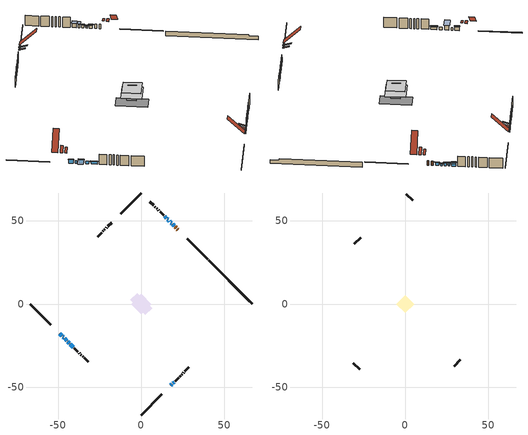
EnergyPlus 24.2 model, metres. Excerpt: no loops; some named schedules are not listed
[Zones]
conditioned space
 floor outside (Floor1 construction): -2.68,0 0,2.68 2.68,0 0,-2.68 z0.92
 floor adiabatic (AdiabaticFloorConstruction): -6.03,0 0,6.03 6.03,0 0,-6.03 z3.36
 floor foundation (Slab1 construction): -6.55,2.55 -2.55,6.55 6.55,-2.55 2.55,-6.55 z-1.37
 wall outside (RimJoist1 construction): 0,-66.78 12.38,-54.39 / -66.78,0 -54.39,-12.38 / 0,66.78 -12.38,54.39 / 39.93,26.84 27.55,39.23 z0.92:1.22
 wall outside (AdiabaticWallConstruction 1): 22.05,44.72 21.68,45.1 / 21.02,45.75 20.38,46.4 z0.92:2.95
 wall outside (AdiabaticWallConstruction): 19.72,47.05 18.89,47.88 / -47.09,-19.69 -46.7,-20.08 / 17.88,-48.9 18.37,-48.4 / -44.13,-22.65 -43.26,-23.51 / -42.61,-24.17 -40.88,-25.89 / 19.03,-47.75 19.71,-47.06 / 17.22,49.55 16.77,50 z0.92:2.14; -48.9,-17.88 -47.75,-19.03 z0.92:2.55; -46.04,-20.73 -44.78,-21.99 z0.92:2.95; 18.24,48.54 17.88,48.9 z0.92:1.58; 16.12,50.66 15.76,51.02 z0.92:2.45; 15.1,51.68 14.09,52.68 z0.92:2.75
 wall outside (Wall1 construction): 20.37,-46.4 22.5,-44.27 / -40.23,-26.55 -38.1,-28.68 / -17.88,48.89 -20.01,46.76 / 13.44,53.34 11.31,55.47 z0.92:5.8
 wall outside (Wall2 construction): 23.16,-43.62 23.65,-43.12 / -37.44,-29.34 -36.95,-29.83 / -20.67,46.11 -21.16,45.62 / 10.65,56.13 10.16,56.62 z0.92:5.8
 wall outside (Wall3 construction): 24.31,-42.47 24.61,-42.17 / -36.29,-30.48 -35.99,-30.78 / -21.82,44.96 -22.12,44.66 / 9.5,57.27 9.2,57.57 z0.92:5.8
 wall outside (Wall4 construction): 25.26,-41.51 25.64,-41.14 / -35.34,-31.44 -34.96,-31.81 / -22.77,44 -23.15,43.63 / 8.55,58.23 8.17,58.6 z0.92:5.8
 wall outside (Wall5 construction): 26.29,-40.48 28.68,-38.1 / -34.3,-32.47 -31.92,-34.85 / -23.8,42.97 -26.19,40.59 / 7.52,59.26 5.13,61.64 z0.92:5.8
 wall foundation (FoundationWall1 construction): 40.59,26.19,-1.37 40.59,26.19,0.92 64.16,2.62,0.92 64.16,2.62,0.29 66.78,0,0.29 66.78,0,-1.37
 window (WindowConstruction): 19.72,47.06 18.89,47.88 z0.92:2.14
 window (WindowConstruction 6): -48.89,-17.88 -47.75,-19.03 z0.92:2.54
 window (WindowConstruction 7): -47.09,-19.69 -46.7,-20.08 z0.92:2.14
 window (WindowConstruction 8): -46.04,-20.73 -44.78,-21.99 z0.92:2.95
 window (WindowConstruction 10): 17.88,-48.89 18.37,-48.4 z0.92:2.14
 window (WindowConstruction 11): -44.13,-22.65 -43.27,-23.51 z0.92:2.14
 window (WindowConstruction 1): 18.24,48.54 17.88,48.9 z0.92:1.58
 window (WindowConstruction 2): -42.61,-24.17 -40.88,-25.89 z0.92:2.14
 window (WindowConstruction 3): 19.03,-47.74 19.71,-47.06 z0.92:2.14
 window (WindowConstruction 4): 17.22,49.55 16.77,50 z0.92:2.14
 window (WindowConstruction 9): 16.12,50.66 15.76,51.02 z0.92:2.44
 window (WindowConstruction 5): 15.1,51.68 14.09,52.68 z0.92:2.75
 door (Door): 22.05,44.72 21.68,45.1 z0.92:2.95
 door (Door 1): 21.02,45.75 20.38,46.4 z0.92:2.95
 ceiling adiabatic (AdiabaticFloorConstruction): 0,-6.03 6.03,0 0,6.03 -6.03,0 z3.36
 roof outside (Roof3 construction): 17.22,-49.55,5.8 15.32,-47.65,6.69 14.82,-48.15,6.69 16.72,-50.05,5.8; -49.55,-17.22,5.8 -47.65,-15.32,6.69 -48.15,-14.82,6.69 -50.05,-16.72,5.8; -17.22,49.55,5.8 -15.32,47.65,6.69 -14.82,48.15,6.69 -16.72,50.05,5.8; 22.71,44.07,5.8 20.81,42.17,6.69 21.31,41.66,6.69 23.21,43.57,5.8
attic - vented
 floor to conditioned space (Floor2 construction Reversed): -5.31,0 0,5.31 5.31,0 0,-5.31 z5.8
 floor to conditioned space (Floor3 construction Reversed): -2.52,0 0,2.52 2.52,0 0,-2.52 z5.8
 floor to conditioned space (Floor4 construction Reversed): -2.32,0 0,2.32 2.32,0 0,-2.32 z5.8
 wall outside (Wall6 construction): 29.33,-37.44 33.15,-33.62 / -31.26,-35.51 -27.45,-39.33 / -26.84,39.93 -30.66,36.11 / 4.48,62.3 0.66,66.12 z0.92:5.8
 roof outside (Roof1 construction): 14.76,-52.01,5.8 9.89,-47.14,12.69 8.16,-48.86,12.69 13.04,-53.74,5.8; -52.01,-14.76,5.8 -47.14,-9.89,12.69 -48.86,-8.16,12.69 -53.74,-13.04,5.8; -14.76,52.01,5.8 -9.89,47.14,12.69 -8.16,48.86,12.69 -13.04,53.74,5.8; 25.17,41.61,5.8 20.29,36.73,12.69 22.02,35.01,12.69 26.89,39.88,5.8
 roof outside (Roof2 construction): 16.07,-50.71,5.8 13.61,-48.26,6.95 12.97,-48.9,6.95 15.42,-51.36,5.8; -50.71,-16.07,5.8 -48.26,-13.61,6.95 -48.9,-12.97,6.95 -51.36,-15.42,5.8; -16.07,50.71,5.8 -13.61,48.26,6.95 -12.97,48.9,6.95 -15.42,51.36,5.8; 23.87,42.91,5.8 21.41,40.46,6.95 22.06,39.81,6.95 24.51,42.26,5.8
shading: 18.57,48.21 20.05,46.73 20.26,46.94 18.78,48.42 z2.6; -47.53,-19.24 -49.11,-17.67 -49.43,-17.99 -47.86,-19.57 z2.84; -44.61,-22.17 -46.22,-20.56 -48.81,-23.15 -47.2,-24.76 z3.2; 17.55,49.22 18.56,48.21 18.77,48.42 17.76,49.43 z2.04; -40.67,-26.1 -42.82,-23.96 -43.14,-24.28 -41,-26.43 z2.44; 16.45,50.33 17.55,49.23 17.76,49.44 16.66,50.54 z2.6; 15.54,51.23 16.33,50.45 17.4,51.52 16.62,52.31 z2.74; 13.88,52.89 15.31,51.46 16.39,52.54 14.96,53.97 z3.05
[Building]
Building 1: Terrain=Suburbs
[Site:Location]
Montreal Mirabel Intl AP_QC: Latitude {deg}=45.68; Longitude {deg}=-74.03; Time Zone {hr}=-5; Elevation {m}=82; Keep Site Location Information=Yes
[Site:GroundTemperature:Shallow]
0.642858, -1.75623, -1.94836, -0.80987, 3.76054, 8.30966, 12.2535, 14.7518, 14.9641, 12.9321, 9.08883, 4.67926
[Site:WaterMainsTemperature]
Calculation Method=Schedule; Temperature Schedule=mains temperature schedule
[Material] Roughness=Rough; Thermal Absorptance=0.9
Name | Thickness {m} | Conductivity {W/m-K} | Density {kg/m3} | Specific Heat {J/kg-K} | Solar Absorptance | Visible Absorptance
asphalt or fiberglass shingles | 0.00635 | 0.162714 | 1121.4 | 1465.45 | 0.4 | 0.4
ceiling loosefill ins | 0.169333 | 0.0480833 | 16.02 | 1046.75 | 0.7 | 0.7
ceiling stud and cavity | 0.1397 | 0.107357 | 65.682 | 1177.47 | 0.7 | 0.7
ceiling stud and cavity 1 | 0.1397 | 0.123578 | 65.682 | 1177.47 | 0.7 | 0.7
ceiling stud and cavity 2 | 0.1397 | 0.10928 | 65.682 | 1177.47 | 0.7 | 0.7
concrete 4.0 in. | 0.1016 | 1.803125 | 2242.8 | 837.4 | 0.7 | 0.7
concrete 8.0 in. | 0.2032 | 1.803125 | 2242.8 | 837.4 | 0.7 | 0.7
door material | 0.04445 | 0.0451087 | 512.64 | 1214.23 | 0.7 | 0.7
door material 1 | 0.04445 | 0.188738 | 512.64 | 1214.23 | 0.7 | 0.7
exterior vertical ins | 0.0598505 | 0.029427 | 32.04 | 1214.23 | 0.7 | 0.7
floor covering | 0.0127 | 0.0433444 | 54.468 | 1339.84 | 0.6 | 0.6
floor rigid ins; roof rigid ins | 0.103632 | 0.029427 | 32.04 | 1214.23 | 0.7 | 0.7
floor rigid ins 1; wall rigid ins 1 | 0.512978 | 0.029427 | 32.04 | 1214.23 | 0.7 | 0.7
floor stud and cavity | 0.1397 | 0.162511 | 92.3553 | 1139.71 | 0.7 | 0.7
floor stud and cavity 1 | 0.1397 | 1.75129 | 37.0049 | 1207.88 | 0.7 | 0.7
furniture material conditioned space 1 | 0.1524 | 0.115458 | 640.8 | 1214.23 | 0.6 | 0.6
gypsum board | 0.0127 | 0.160291 | 801 | 837.4 | 0.6 | 0.6
gypsum board 1 | 0.0127 | 0.160291 | 801 | 837.4 | 0.7 | 0.7
osb sheathing 0.5 in. | 0.0127 | 0.115458 | 512.64 | 1214.23 | 0.7 | 0.7
osb sheathing 0.75 in. | 0.01905 | 0.115458 | 512.64 | 1214.23 | 0.7 | 0.7
osb sheathing 2.0 in. | 0.0508 | 0.115458 | 512.64 | 1214.23 | 0.7 | 0.7
rim joist rigid ins; wall rigid ins | 0.051816 | 0.029427 | 32.04 | 1214.23 | 0.7 | 0.7
rim joist stud and cavity | 0.0508 | 0.0402607 | 125.044 | 1163.47 | 0.6 | 0.6
roof stud and cavity | 0.2032 | 0.268507 | 78.34581 | 1123.46 | 0.7 | 0.7
wall stud and cavity | 0.1397 | 0.169528 | 139.0536 | 1170.24 | 0.7 | 0.7
wall stud and cavity 1 | 0.1397 | 0.216185 | 139.0536 | 1170.24 | 0.7 | 0.7
wall stud and cavity 2 | 0.1397 | 0.158678 | 139.0536 | 1170.24 | 0.7 | 0.7
wall stud and cavity 3 | 0.1397 | 0.151991 | 139.0536 | 1170.24 | 0.7 | 0.7
wall stud and cavity 4 | 0.1397 | 0.164604 | 139.0536 | 1170.24 | 0.7 | 0.7
wall stud and cavity 5 | 0.0889 | 6.9971 | 50.32683 | 1063.81 | 0.6 | 0.6
wall stud and cavity 6 | 0.0889 | 0.380278 | 52.3479 | 1209.89 | 0.7 | 0.7
wall stud and cavity 7 | 0.0889 | 0.391764 | 83.0341 | 1211.67 | 0.7 | 0.7
wood siding | 0.0254 | 0.102417 | 544.68 | 1172.36 | 0.4 | 0.4
wood siding 1 | 0.00254 | 0.102417 | 544.68 | 1172.36 | 0.4 | 0.4
wood siding 2; wood siding 3; wood siding 4 | 0.0254 | 0.102417 | 544.68 | 1172.36 | 0.7 | 0.7
[WindowMaterial:SimpleGlazingSystem]
Name | U-Factor {W/m2-K} | Solar Heat Gain Coefficient
WindowMaterial | 2.78563 | 0.6
WindowMaterial 1 | 2.74361 | 0.57
WindowMaterial 10 | 2.77143 | 0.51
WindowMaterial 11 | 2.76916 | 0.49
WindowMaterial 2 | 2.78619 | 0.6
WindowMaterial 3 | 2.78222 | 0.58
WindowMaterial 4 | 2.773703 | 0.53
WindowMaterial 5 | 2.78165 | 0.57
WindowMaterial 6 | 2.79244 | 0.64
WindowMaterial 7 | 2.77314 | 0.53
WindowMaterial 8 | 2.97754 | 0.59
WindowMaterial 9 | 2.76178 | 0.61
[Construction]
AdiabaticFloorConstruction: floor stud and cavity 1, floor rigid ins 1, osb sheathing 0.75 in., floor covering
AdiabaticWallConstruction: wood siding 3, wall rigid ins 1, wall stud and cavity 6, gypsum board
AdiabaticWallConstruction 1: wood siding 4, wall rigid ins 1, wall stud and cavity 6, gypsum board
Door: door material
Door 1: door material 1
Floor1 construction: floor stud and cavity, floor rigid ins, osb sheathing 0.75 in., floor covering
Floor2 construction Reversed: gypsum board, ceiling stud and cavity, ceiling loosefill ins
Floor3 construction Reversed: gypsum board, ceiling stud and cavity 1, ceiling loosefill ins
Floor4 construction Reversed: gypsum board, ceiling stud and cavity 2, ceiling loosefill ins
FoundationWall1 construction: concrete 8.0 in., gypsum board 1
furniture construction conditioned space 1: furniture material conditioned space 1
PartitionWallConstruction: gypsum board, wall stud and cavity 7, gypsum board
RimJoist1 construction: wood siding 2, rim joist rigid ins, osb sheathing 2.0 in., rim joist stud and cavity
Roof1 construction; Roof2 construction: asphalt or fiberglass shingles
Roof3 construction: asphalt or fiberglass shingles, roof rigid ins, osb sheathing 0.75 in., roof stud and cavity, gypsum board
Slab1 construction: concrete 4.0 in.
Wall1 construction: wood siding, wall rigid ins, osb sheathing 0.5 in., wall stud and cavity, gypsum board
Wall2 construction: wood siding, wall rigid ins, osb sheathing 0.5 in., wall stud and cavity 1, gypsum board
Wall3 construction: wood siding, wall rigid ins, osb sheathing 0.5 in., wall stud and cavity 2, gypsum board
Wall4 construction: wood siding, wall rigid ins, osb sheathing 0.5 in., wall stud and cavity 3, gypsum board
Wall5 construction: wood siding, wall rigid ins, osb sheathing 0.5 in., wall stud and cavity 4, gypsum board
Wall6 construction: wood siding 1, wall stud and cavity 5
WindowConstruction: WindowMaterial
WindowConstruction 1: WindowMaterial 1
WindowConstruction 10: WindowMaterial 10
WindowConstruction 11: WindowMaterial 11
WindowConstruction 2: WindowMaterial 2
WindowConstruction 3: WindowMaterial 3
WindowConstruction 4: WindowMaterial 4
WindowConstruction 5: WindowMaterial 5
WindowConstruction 6: WindowMaterial 6
WindowConstruction 7: WindowMaterial 7
WindowConstruction 8: WindowMaterial 8
WindowConstruction 9: WindowMaterial 9
[Zone] Multiplier=1; Part of Total Floor Area=Yes
Name | Volume {m3}
attic - vented | 66.0279
conditioned space | 499.7
[Space]
Name | Zone | Volume {m3}
attic - vented 1 | attic - vented | 66.0279
conditioned space 1 | conditioned space | 499.7
[ZoneInfiltration:EffectiveLeakageArea]
infil attic - vented 1: Zone or Space=attic - vented 1; Schedule=Always On Discrete; Effective Air Leakage Area {cm2}=3687.69; Stack Coefficient=0.000818508; Wind Coefficient=1.933e-05
[ZoneMixing]
whole house fan mix: Zone or Space=attic - vented; Schedule=Always On Continuous; Design Flow Rate Calculation Method=Flow/Zone; Design Flow Rate {m3/s}=0; Source Zone or Space=conditioned space
[SurfaceProperty:ExposedFoundationPerimeter]
Slab1: Exposed Perimeter Calculation Method=TotalExposedPerimeter; Total Exposed Perimeter {m}=37.034
[InternalMass] Zone or ZoneList=conditioned space; Space or SpaceList=conditioned space 1
Name | Construction | Surface Area {m2}
furniture mass conditioned space 1 | furniture construction conditioned space 1 | 63.8922
partition wall mass | PartitionWallConstruction | 159.73
[Lights]
interior lighting: Zone or ZoneList or Space or SpaceList=conditioned space 1; Schedule=interior lighting schedule; Design Level Calculation Method=LightingLevel; Lighting Level {W}=343.2; Return Air Fraction=0; Fraction Radiant=0.6; Fraction Visible=0.2; Fraction Replaceable=1
[People]
occupants: Zone or ZoneList or Space or SpaceList=conditioned space 1; Number of People Schedule=occupants schedule; Number of People Calculation Method=People; Number of People=3; Fraction Radiant=0.314171; Sensible Heat Fraction=0.56303; Activity Level Schedule=occupants activity schedule; Carbon Dioxide Generation Rate {m3/s-W}=0; Enable ASHRAE 55 Comfort Warnings=No; Mean Radiant Temperature Calculation Type=EnclosureAveraged
[ElectricEquipment] Zone or ZoneList or Space or SpaceList=conditioned space 1; Design Level Calculation Method=EquipmentLevel
Name | Schedule | Design Level {W} | Fraction Latent | Fraction Radiant | Fraction Lost
clothes dryer | clothes dryer schedule | 140.772 | 0.015 | 0.081 | 0.85
clothes washer | clothes washer schedule | 32.1985 | 0.03 | 0.162 | 0.7
cooking range | cooking range schedule | 215.147 | 0.08 | 0.432 | 0.2
dishwasher | dishwasher schedule | 66.8632 | 0.3 | 0.18 | 0.4
fridge | fridge schedule | 72.9452 | 0 | 0.6 | 0
mech vent bath fan 0 | mech vent bath fan 0 schedule | 50.2 | 0 | 0 | 1
mech vent bath fan 1 | mech vent bath fan 1 schedule | 50.2 | 0 | 0 | 1
mech vent house fan | mech vent house fan schedule | 17.7233 | 0 | 0 | 0.5
mech vent house fan cfis | mech vent house fan cfis schedule | 0 | 0 | 0 | 0
mech vent range fan 0 | mech vent range fan 0 schedule | 57 | 0 | 0 | 1
misc plug loads | misc plug loads schedule | 494.7 | 0.045 | 0.513 | 0.1
whole house fan | Always On Discrete | 0 | 0 | 0 | 1
[OtherEquipment] Zone or ZoneList or Space or SpaceList=conditioned space 1; Design Level Calculation Method=EquipmentLevel
Name | Fuel Type | Schedule | Design Level {W} | Fraction Latent | Fraction Radiant | Fraction Lost
clothes dryer 1 | Electricity | clothes dryer schedule | 0 | 0.015 | 0.081 | 0.85
cooking range 1 | Electricity | cooking range schedule | 0 | 0.08 | 0.432 | 0.2
general water use latent | None | general water use schedule | 62.594 | 1 | 0 | 0
general water use sensible | None | general water use schedule | -61.6891 | 0 | 0.6 | 0
mech vent house fan latent load | None | Always On Discrete | 0 | 1 | 0 | 0
mech vent house fan sensible load | None | Always On Discrete | 0 | 0 | 0 | 0
water heater energy adjustment1 | Electricity | Always On Discrete | 0.01 | 0 | 0 | 1
[ZoneInfiltration:DesignFlowRate] Zone or ZoneList or Space or SpaceList=conditioned space 1; Schedule=Always On Discrete; Design Flow Rate Calculation Method=Flow/Zone; Design Flow Rate {m3/s}=0
infil flow; natural vent flow; whole house fan flow
[Foundation:Kiva]
Foundation Kiva 1: Initial Indoor Air Temperature {C}=18; Wall Height Above Grade {m}=0.919978; Wall Depth Below Slab {m}=0.2032; Custom Block Material Name 1=exterior vertical ins; Custom Block Depth 1 {m}=2.28999; Custom Block X Position 1 {m}=0.2159; Custom Block Z Position 1 {m}=0
[Foundation:Kiva:Settings]
Soil Conductivity {W/m-K}=0.849921; Soil Density {kg/m3}=1842.3; Soil Specific Heat {J/kg-K}=418.7; Ground Solar Absorptivity=0.9; Ground Thermal Absorptivity=0.9; Ground Surface Roughness {m}=0.03; Far-Field Width {m}=40; Deep-Ground Boundary Condition=ZeroFlux; Deep-Ground Depth {m}=40; Minimum Cell Dimension {m}=0.2; Maximum Cell Growth Coefficient=3; Simulation Timestep=Timestep
[Exterior:Lights]
exterior lighting: Schedule=exterior lighting schedule; Design Level {W}=75.6
[Schedule:Constant]
Name | Hourly Value
Always On Continuous; mech vent house fan schedule; mech vent house fan cfis schedule; Always On Discrete | 1
occupants activity schedule | 117.228
fridge schedule | 0
[Schedule:Week:Daily]
interior lighting schedule Week Rule - Jan1-Jan27: interior lighting schedule day, interior lighting schedule day, interior lighting schedule day, interior lighting schedule day, interior lighting schedule day, interior lighting schedule day, interior lighting schedule day, interior lighting schedule default day, interior lighting schedule default day, interior lighting schedule default day, interior lighting schedule default day, interior lighting schedule default day
interior lighting schedule Week Rule - Jan28-Feb3: interior lighting schedule day, interior lighting schedule day, interior lighting schedule day, interior lighting schedule day, interior lighting schedule day 1, interior lighting schedule day 1, interior lighting schedule day 1, interior lighting schedule default day, interior lighting schedule default day, interior lighting schedule default day, interior lighting schedule default day, interior lighting schedule default day
interior lighting schedule Week Rule - Feb4-Feb24: interior lighting schedule day 1, interior lighting schedule day 1, interior lighting schedule day 1, interior lighting schedule day 1, interior lighting schedule day 1, interior lighting schedule day 1, interior lighting schedule day 1, interior lighting schedule default day, interior lighting schedule default day, interior lighting schedule default day, interior lighting schedule default day, interior lighting schedule default day
interior lighting schedule Week Rule - Feb25-Mar3: interior lighting schedule day 1, interior lighting schedule day 1, interior lighting schedule day 1, interior lighting schedule day 1, interior lighting schedule day 2, interior lighting schedule day 2, interior lighting schedule day 2, interior lighting schedule default day, interior lighting schedule default day, interior lighting schedule default day, interior lighting schedule default day, interior lighting schedule default day
interior lighting schedule Week Rule - Mar4-Mar31: interior lighting schedule day 2, interior lighting schedule day 2, interior lighting schedule day 2, interior lighting schedule day 2, interior lighting schedule day 2, interior lighting schedule day 2, interior lighting schedule day 2, interior lighting schedule default day, interior lighting schedule default day, interior lighting schedule default day, interior lighting schedule default day, interior lighting schedule default day
interior lighting schedule Week Rule - Apr1-Apr28: interior lighting schedule day 3, interior lighting schedule day 3, interior lighting schedule day 3, interior lighting schedule day 3, interior lighting schedule day 3, interior lighting schedule day 3, interior lighting schedule day 3, interior lighting schedule default day, interior lighting schedule default day, interior lighting schedule default day, interior lighting schedule default day, interior lighting schedule default day
interior lighting schedule Week Rule - Apr29-May5: interior lighting schedule day 3, interior lighting schedule day 3, interior lighting schedule day 4, interior lighting schedule day 4, interior lighting schedule day 4, interior lighting schedule day 4, interior lighting schedule day 4, interior lighting schedule default day, interior lighting schedule default day, interior lighting schedule default day, interior lighting schedule default day, interior lighting schedule default day
interior lighting schedule Week Rule - May6-May26: interior lighting schedule day 4, interior lighting schedule day 4, interior lighting schedule day 4, interior lighting schedule day 4, interior lighting schedule day 4, interior lighting schedule day 4, interior lighting schedule day 4, interior lighting schedule default day, interior lighting schedule default day, interior lighting schedule default day, interior lighting schedule default day, interior lighting schedule default day
interior lighting schedule Week Rule - May27-Jun2: interior lighting schedule day 4, interior lighting schedule day 4, interior lighting schedule day 4, interior lighting schedule day 4, interior lighting schedule day 4, interior lighting schedule day 5, interior lighting schedule day 5, interior lighting schedule default day, interior lighting schedule default day, interior lighting schedule default day, interior lighting schedule default day, interior lighting schedule default day
interior lighting schedule Week Rule - Jun3-Jun30: interior lighting schedule day 5, interior lighting schedule day 5, interior lighting schedule day 5, interior lighting schedule day 5, interior lighting schedule day 5, interior lighting schedule day 5, interior lighting schedule day 5, interior lighting schedule default day, interior lighting schedule default day, interior lighting schedule default day, interior lighting schedule default day, interior lighting schedule default day
interior lighting schedule Week Rule - Jul1-Jul28: interior lighting schedule day 6, interior lighting schedule day 6, interior lighting schedule day 6, interior lighting schedule day 6, interior lighting schedule day 6, interior lighting schedule day 6, interior lighting schedule day 6, interior lighting schedule default day, interior lighting schedule default day, interior lighting schedule default day, interior lighting schedule default day, interior lighting schedule default day
interior lighting schedule Week Rule - Jul29-Aug4: interior lighting schedule day 6, interior lighting schedule day 6, interior lighting schedule day 6, interior lighting schedule day 7, interior lighting schedule day 7, interior lighting schedule day 7, interior lighting schedule day 7, interior lighting schedule default day, interior lighting schedule default day, interior lighting schedule default day, interior lighting schedule default day, interior lighting schedule default day
interior lighting schedule Week Rule - Aug5-Aug25: interior lighting schedule day 7, interior lighting schedule day 7, interior lighting schedule day 7, interior lighting schedule day 7, interior lighting schedule day 7, interior lighting schedule day 7, interior lighting schedule day 7, interior lighting schedule default day, interior lighting schedule default day, interior lighting schedule default day, interior lighting schedule default day, interior lighting schedule default day
interior lighting schedule Week Rule - Aug26-Sep1: interior lighting schedule day 7, interior lighting schedule day 7, interior lighting schedule day 7, interior lighting schedule day 7, interior lighting schedule day 7, interior lighting schedule day 7, interior lighting schedule day 8, interior lighting schedule default day, interior lighting schedule default day, interior lighting schedule default day, interior lighting schedule default day, interior lighting schedule default day
interior lighting schedule Week Rule - Sep2-Sep29: interior lighting schedule day 8, interior lighting schedule day 8, interior lighting schedule day 8, interior lighting schedule day 8, interior lighting schedule day 8, interior lighting schedule day 8, interior lighting schedule day 8, interior lighting schedule default day, interior lighting schedule default day, interior lighting schedule default day, interior lighting schedule default day, interior lighting schedule default day
interior lighting schedule Week Rule - Sep30-Oct6: interior lighting schedule day 8, interior lighting schedule day 9, interior lighting schedule day 9, interior lighting schedule day 9, interior lighting schedule day 9, interior lighting schedule day 9, interior lighting schedule day 9, interior lighting schedule default day, interior lighting schedule default day, interior lighting schedule default day, interior lighting schedule default day, interior lighting schedule default day
interior lighting schedule Week Rule - Oct7-Oct27: interior lighting schedule day 9, interior lighting schedule day 9, interior lighting schedule day 9, interior lighting schedule day 9, interior lighting schedule day 9, interior lighting schedule day 9, interior lighting schedule day 9, interior lighting schedule default day, interior lighting schedule default day, interior lighting schedule default day, interior lighting schedule default day, interior lighting schedule default day
interior lighting schedule Week Rule - Oct28-Nov3: interior lighting schedule day 9, interior lighting schedule day 9, interior lighting schedule day 9, interior lighting schedule day 9, interior lighting schedule day 10, interior lighting schedule day 10, interior lighting schedule day 10, interior lighting schedule default day, interior lighting schedule default day, interior lighting schedule default day, interior lighting schedule default day, interior lighting schedule default day
interior lighting schedule Week Rule - Nov4-Nov24: interior lighting schedule day 10, interior lighting schedule day 10, interior lighting schedule day 10, interior lighting schedule day 10, interior lighting schedule day 10, interior lighting schedule day 10, interior lighting schedule day 10, interior lighting schedule default day, interior lighting schedule default day, interior lighting schedule default day, interior lighting schedule default day, interior lighting schedule default day
interior lighting schedule Week Rule - Nov25-Dec1: interior lighting schedule day 10, interior lighting schedule day 10, interior lighting schedule day 10, interior lighting schedule day 10, interior lighting schedule day 10, interior lighting schedule day 10, interior lighting schedule day 11, interior lighting schedule default day, interior lighting schedule default day, interior lighting schedule default day, interior lighting schedule default day, interior lighting schedule default day
interior lighting schedule Week Rule - Dec2-Dec31: interior lighting schedule day 11, interior lighting schedule day 11, interior lighting schedule day 11, interior lighting schedule day 11, interior lighting schedule day 11, interior lighting schedule day 11, interior lighting schedule day 11, interior lighting schedule default day, interior lighting schedule default day, interior lighting schedule default day, interior lighting schedule default day, interior lighting schedule default day
occupants schedule Week Rule - Jan1-Dec31: occupants schedule day, occupants schedule day, occupants schedule day, occupants schedule day, occupants schedule day, occupants schedule day, occupants schedule day, occupants schedule default day, occupants schedule default day, occupants schedule default day, occupants schedule default day, occupants schedule default day
clothes dryer schedule Week Rule - Jan1-Dec31: clothes dryer schedule day, clothes dryer schedule day, clothes dryer schedule day, clothes dryer schedule day, clothes dryer schedule day, clothes dryer schedule day, clothes dryer schedule day, clothes dryer schedule default day, clothes dryer schedule default day, clothes dryer schedule default day, clothes dryer schedule default day, clothes dryer schedule default day
clothes washer schedule Week Rule - Jan1-Dec31: clothes washer schedule day, clothes washer schedule day, clothes washer schedule day, clothes washer schedule day, clothes washer schedule day, clothes washer schedule day, clothes washer schedule day, clothes washer schedule default day, clothes washer schedule default day, clothes washer schedule default day, clothes washer schedule default day, clothes washer schedule default day
cooking range schedule Week Rule - Jan1-Dec31: cooking range schedule day, cooking range schedule day, cooking range schedule day, cooking range schedule day, cooking range schedule day, cooking range schedule day, cooking range schedule day, cooking range schedule default day, cooking range schedule default day, cooking range schedule default day, cooking range schedule default day, cooking range schedule default day
dishwasher schedule Week Rule - Jan1-Dec31: dishwasher schedule day, dishwasher schedule day, dishwasher schedule day, dishwasher schedule day, dishwasher schedule day, dishwasher schedule day, dishwasher schedule day, dishwasher schedule default day, dishwasher schedule default day, dishwasher schedule default day, dishwasher schedule default day, dishwasher schedule default day
mech vent bath fan 0 schedule Week Rule - Jan1-Dec31: mech vent bath fan 0 schedule day, mech vent bath fan 0 schedule day, mech vent bath fan 0 schedule day, mech vent bath fan 0 schedule day, mech vent bath fan 0 schedule day, mech vent bath fan 0 schedule day, mech vent bath fan 0 schedule day, mech vent bath fan 0 schedule default day, mech vent bath fan 0 schedule default day, mech vent bath fan 0 schedule default day, mech vent bath fan 0 schedule default day, mech vent bath fan 0 schedule default day
mech vent bath fan 1 schedule Week Rule - Jan1-Dec31: mech vent bath fan 1 schedule day, mech vent bath fan 1 schedule day, mech vent bath fan 1 schedule day, mech vent bath fan 1 schedule day, mech vent bath fan 1 schedule day, mech vent bath fan 1 schedule day, mech vent bath fan 1 schedule day, mech vent bath fan 1 schedule default day, mech vent bath fan 1 schedule default day, mech vent bath fan 1 schedule default day, mech vent bath fan 1 schedule default day, mech vent bath fan 1 schedule default day
mech vent range fan 0 schedule Week Rule - Jan1-Dec31: mech vent range fan 0 schedule day, mech vent range fan 0 schedule day, mech vent range fan 0 schedule day, mech vent range fan 0 schedule day, mech vent range fan 0 schedule day, mech vent range fan 0 schedule day, mech vent range fan 0 schedule day, mech vent range fan 0 schedule default day, mech vent range fan 0 schedule default day, mech vent range fan 0 schedule default day, mech vent range fan 0 schedule default day, mech vent range fan 0 schedule default day
misc plug loads schedule Week Rule - Jan1-Dec31: misc plug loads schedule day, misc plug loads schedule day, misc plug loads schedule day, misc plug loads schedule day, misc plug loads schedule day, misc plug loads schedule day, misc plug loads schedule day, misc plug loads schedule default day, misc plug loads schedule default day, misc plug loads schedule default day, misc plug loads schedule default day, misc plug loads schedule default day
general water use schedule Week Rule - Jan1-Dec31: general water use schedule day, general water use schedule day, general water use schedule day, general water use schedule day, general water use schedule day, general water use schedule day, general water use schedule day, general water use schedule default day, general water use schedule default day, general water use schedule default day, general water use schedule default day, general water use schedule default day
exterior lighting schedule Week Rule - Jan1-Jan27: exterior lighting schedule day, exterior lighting schedule day, exterior lighting schedule day, exterior lighting schedule day, exterior lighting schedule day, exterior lighting schedule day, exterior lighting schedule day, exterior lighting schedule default day, exterior lighting schedule default day, exterior lighting schedule default day, exterior lighting schedule default day, exterior lighting schedule default day
exterior lighting schedule Week Rule - Jan28-Feb3: exterior lighting schedule day, exterior lighting schedule day, exterior lighting schedule day, exterior lighting schedule day, exterior lighting schedule day 1, exterior lighting schedule day 1, exterior lighting schedule day 1, exterior lighting schedule default day, exterior lighting schedule default day, exterior lighting schedule default day, exterior lighting schedule default day, exterior lighting schedule default day
exterior lighting schedule Week Rule - Feb4-Feb24: exterior lighting schedule day 1, exterior lighting schedule day 1, exterior lighting schedule day 1, exterior lighting schedule day 1, exterior lighting schedule day 1, exterior lighting schedule day 1, exterior lighting schedule day 1, exterior lighting schedule default day, exterior lighting schedule default day, exterior lighting schedule default day, exterior lighting schedule default day, exterior lighting schedule default day
exterior lighting schedule Week Rule - Feb25-Mar3: exterior lighting schedule day 1, exterior lighting schedule day 1, exterior lighting schedule day 1, exterior lighting schedule day 1, exterior lighting schedule day 2, exterior lighting schedule day 2, exterior lighting schedule day 2, exterior lighting schedule default day, exterior lighting schedule default day, exterior lighting schedule default day, exterior lighting schedule default day, exterior lighting schedule default day
exterior lighting schedule Week Rule - Mar4-Mar31: exterior lighting schedule day 2, exterior lighting schedule day 2, exterior lighting schedule day 2, exterior lighting schedule day 2, exterior lighting schedule day 2, exterior lighting schedule day 2, exterior lighting schedule day 2, exterior lighting schedule default day, exterior lighting schedule default day, exterior lighting schedule default day, exterior lighting schedule default day, exterior lighting schedule default day
exterior lighting schedule Week Rule - Apr1-Apr28: exterior lighting schedule day 3, exterior lighting schedule day 3, exterior lighting schedule day 3, exterior lighting schedule day 3, exterior lighting schedule day 3, exterior lighting schedule day 3, exterior lighting schedule day 3, exterior lighting schedule default day, exterior lighting schedule default day, exterior lighting schedule default day, exterior lighting schedule default day, exterior lighting schedule default day
exterior lighting schedule Week Rule - Apr29-May5: exterior lighting schedule day 3, exterior lighting schedule day 3, exterior lighting schedule day 4, exterior lighting schedule day 4, exterior lighting schedule day 4, exterior lighting schedule day 4, exterior lighting schedule day 4, exterior lighting schedule default day, exterior lighting schedule default day, exterior lighting schedule default day, exterior lighting schedule default day, exterior lighting schedule default day
exterior lighting schedule Week Rule - May6-May26: exterior lighting schedule day 4, exterior lighting schedule day 4, exterior lighting schedule day 4, exterior lighting schedule day 4, exterior lighting schedule day 4, exterior lighting schedule day 4, exterior lighting schedule day 4, exterior lighting schedule default day, exterior lighting schedule default day, exterior lighting schedule default day, exterior lighting schedule default day, exterior lighting schedule default day
exterior lighting schedule Week Rule - May27-Jun2: exterior lighting schedule day 4, exterior lighting schedule day 4, exterior lighting schedule day 4, exterior lighting schedule day 4, exterior lighting schedule day 4, exterior lighting schedule day 5, exterior lighting schedule day 5, exterior lighting schedule default day, exterior lighting schedule default day, exterior lighting schedule default day, exterior lighting schedule default day, exterior lighting schedule default day
[Schedule:Year]
interior lighting schedule: interior lighting schedule Week Rule - Jan1-Jan27, 1, 1, 1, 27, interior lighting schedule Week Rule - Jan28-Feb3, 1, 28, 2, 3, interior lighting schedule Week Rule - Feb4-Feb24, 2, 4, 2, 24, interior lighting schedule Week Rule - Feb25-Mar3, 2, 25, 3, 3, interior lighting schedule Week Rule - Mar4-Mar31, 3, 4, 3, 31, interior lighting schedule Week Rule - Apr1-Apr28, 4, 1, 4, 28, interior lighting schedule Week Rule - Apr29-May5, 4, 29, 5, 5, interior lighting schedule Week Rule - May6-May26, 5, 6, 5, 26, interior lighting schedule Week Rule - May27-Jun2, 5, 27, 6, 2, interior lighting schedule Week Rule - Jun3-Jun30, 6, 3, 6, 30, interior lighting schedule Week Rule - Jul1-Jul28, 7, 1, 7, 28, interior lighting schedule Week Rule - Jul29-Aug4, 7, 29, 8, 4, interior lighting schedule Week Rule - Aug5-Aug25, 8, 5, 8, 25, interior lighting schedule Week Rule - Aug26-Sep1, 8, 26, 9, 1, interior lighting schedule Week Rule - Sep2-Sep29, 9, 2, 9, 29, interior lighting schedule Week Rule - Sep30-Oct6, 9, 30, 10, 6, interior lighting schedule Week Rule - Oct7-Oct27, 10, 7, 10, 27, interior lighting schedule Week Rule - Oct28-Nov3, 10, 28, 11, 3, interior lighting schedule Week Rule - Nov4-Nov24, 11, 4, 11, 24, interior lighting schedule Week Rule - Nov25-Dec1, 11, 25, 12, 1, interior lighting schedule Week Rule - Dec2-Dec31, 12, 2, 12, 31
occupants schedule: occupants schedule Week Rule - Jan1-Dec31, 1, 1, 12, 31
clothes dryer schedule: clothes dryer schedule Week Rule - Jan1-Dec31, 1, 1, 12, 31
clothes washer schedule: clothes washer schedule Week Rule - Jan1-Dec31, 1, 1, 12, 31
cooking range schedule: cooking range schedule Week Rule - Jan1-Dec31, 1, 1, 12, 31
dishwasher schedule: dishwasher schedule Week Rule - Jan1-Dec31, 1, 1, 12, 31
mech vent bath fan 0 schedule: mech vent bath fan 0 schedule Week Rule - Jan1-Dec31, 1, 1, 12, 31
mech vent bath fan 1 schedule: mech vent bath fan 1 schedule Week Rule - Jan1-Dec31, 1, 1, 12, 31
mech vent range fan 0 schedule: mech vent range fan 0 schedule Week Rule - Jan1-Dec31, 1, 1, 12, 31
misc plug loads schedule: misc plug loads schedule Week Rule - Jan1-Dec31, 1, 1, 12, 31
general water use schedule: general water use schedule Week Rule - Jan1-Dec31, 1, 1, 12, 31
exterior lighting schedule: exterior lighting schedule Week Rule - Jan1-Jan27, 1, 1, 1, 27, exterior lighting schedule Week Rule - Jan28-Feb3, 1, 28, 2, 3, exterior lighting schedule Week Rule - Feb4-Feb24, 2, 4, 2, 24, exterior lighting schedule Week Rule - Feb25-Mar3, 2, 25, 3, 3, exterior lighting schedule Week Rule - Mar4-Mar31, 3, 4, 3, 31, exterior lighting schedule Week Rule - Apr1-Apr28, 4, 1, 4, 28, exterior lighting schedule Week Rule - Apr29-May5, 4, 29, 5, 5, exterior lighting schedule Week Rule - May6-May26, 5, 6, 5, 26, exterior lighting schedule Week Rule - May27-Jun2, 5, 27, 6, 2, exterior lighting schedule Week Rule - Jun3-Jun30, 6, 3, 6, 30, exterior lighting schedule Week Rule - Jul1-Jul28, 7, 1, 7, 28, exterior lighting schedule Week Rule - Jul29-Aug4, 7, 29, 8, 4, exterior lighting schedule Week Rule - Aug5-Aug25, 8, 5, 8, 25, exterior lighting schedule Week Rule - Aug26-Sep1, 8, 26, 9, 1, exterior lighting schedule Week Rule - Sep2-Sep29, 9, 2, 9, 29, exterior lighting schedule Week Rule - Sep30-Oct6, 9, 30, 10, 6, exterior lighting schedule Week Rule - Oct7-Oct27, 10, 7, 10, 27, exterior lighting schedule Week Rule - Oct28-Nov3, 10, 28, 11, 3, exterior lighting schedule Week Rule - Nov4-Nov24, 11, 4, 11, 24, exterior lighting schedule Week Rule - Nov25-Dec1, 11, 25, 12, 1, exterior lighting schedule Week Rule - Dec2-Dec31, 12, 2, 12, 31
[Schedule:Compact]
mains temperature schedule: Through: 01/01, For: AllDays, Until: 24:00, 5.61444, Through: 01/02, For: AllDays, Until: 24:00, 5.535, Through: 01/03, For: AllDays, Until: 24:00, 5.45667, Through: 01/04, For: AllDays, Until: 24:00, 5.37944, Through: 01/05, For: AllDays, Until: 24:00, 5.30333, Through: 01/06, For: AllDays, Until: 24:00, 5.22889, Through: 01/07, For: AllDays, Until: 24:00, 5.15611, Through: 01/08, For: AllDays, Until: 24:00, 5.08389, Through: 01/09, For: AllDays, Until: 24:00, 5.01333, Through: 01/10, For: AllDays, Until: 24:00, 4.94444, Through: 01/11, For: AllDays, Until: 24:00, 4.87667, Through: 01/12, For: AllDays, Until: 24:00, 4.81056, Through: 01/13, For: AllDays, Until: 24:00, 4.74556, Through: 01/14, For: AllDays, Until: 24:00, 4.68222, Through: 01/15, For: AllDays, Until: 24:00, 4.62056, Through: 01/16, For: AllDays, Until: 24:00, 4.56, Through: 01/17, For: AllDays, Until: 24:00, 4.50111, Through: 01/18, For: AllDays, Until: 24:00, 4.44389, Through: 01/19, For: AllDays, Until: 24:00, 4.38778, Through: 01/20, For: AllDays, Until: 24:00, 4.33389, Through: 01/21, For: AllDays, Until: 24:00, 4.28111, Through: 01/22, For: AllDays, Until: 24:00, 4.23, Through: 01/23, For: AllDays, Until: 24:00, 4.18056, Through: 01/24, For: AllDays, Until: 24:00, 4.13278, Through: 01/25, For: AllDays, Until: 24:00, 4.08667, Through: 01/26, For: AllDays, Until: 24:00, 4.04222, Through: 01/27, For: AllDays, Until: 24:00, 3.99944, Through: 01/28, For: AllDays, Until: 24:00, 3.95833, Through: 01/29, For: AllDays, Until: 24:00, 3.91889, Through: 01/30, For: AllDays, Until: 24:00, 3.88111, Through: 01/31, For: AllDays, Until: 24:00, 3.845, Through: 02/01, For: AllDays, Until: 24:00, 3.81056, Through: 02/02, For: AllDays, Until: 24:00, 3.77778, Through: 02/03, For: AllDays, Until: 24:00, 3.74722, Through: 02/04, For: AllDays, Until: 24:00, 3.71833, Through: 02/05, For: AllDays, Until: 24:00, 3.69056, Through: 02/06, For: AllDays, Until: 24:00, 3.66556, Through: 02/07, For: AllDays, Until: 24:00, 3.64167, Through: 02/08, For: AllDays, Until: 24:00, 3.61944, Through: 02/09, For: AllDays, Until: 24:00, 3.59944, Through: 02/10, For: AllDays, Until: 24:00, 3.58111, Through: 02/11, For: AllDays, Until: 24:00, 3.56444, Through: 02/12, For: AllDays, Until: 24:00, 3.55, Through: 02/13, For: AllDays, Until: 24:00, 3.53667, Through: 02/14, For: AllDays, Until: 24:00, 3.52556, Through: 02/15, For: AllDays, Until: 24:00, 3.51667, Through: 02/16, For: AllDays, Until: 24:00, 3.50889, Through: 02/17, For: AllDays, Until: 24:00, 3.50333, Through: 02/18, For: AllDays, Until: 24:00, 3.49944, Through: 02/19, For: AllDays, Until: 24:00, 3.49778, Through: 02/20, For: AllDays, Until: 24:00, 3.49778, Through: 02/21, For: AllDays, Until: 24:00, 3.49944, Through: 02/22, For: AllDays, Until: 24:00, 3.50278, Through: 02/23, For: AllDays, Until: 24:00, 3.50833, Through: 02/24, For: AllDays, Until: 24:00, 3.515, Through: 02/25, For: AllDays, Until: 24:00, 3.52444, Through: 02/26, For: AllDays, Until: 24:00, 3.535, Through: 02/27, For: AllDays, Until: 24:00, 3.54778, Through: 02/28, For: AllDays, Until: 24:00, 3.56222, Through: 03/01, For: AllDays, Until: 24:00, 3.57833, Through: 03/02, For: AllDays, Until: 24:00, 3.59667, Through: 03/03, For: AllDays, Until: 24:00, 3.61667, Through: 03/04, For: AllDays, Until: 24:00, 3.63833, Through: 03/05, For: AllDays, Until: 24:00, 3.66167, Through: 03/06, For: AllDays, Until: 24:00, 3.68667, Through: 03/07, For: AllDays, Until: 24:00, 3.71389, Through: 03/08, For: AllDays, Until: 24:00, 3.74278, Through: 03/09, For: AllDays, Until: 24:00, 3.77333, Through: 03/10, For: AllDays, Until: 24:00, 3.80556, Through: 03/11, For: AllDays, Until: 24:00, 3.83944, Through: 03/12, For: AllDays, Until: 24:00, 3.87556, Through: 03/13, For: AllDays, Until: 24:00, 3.91278, Through: 03/14, For: AllDays, Until: 24:00, 3.95222, Through: 03/15, For: AllDays, Until: 24:00, 3.99278, Through: 03/16, For: AllDays, Until: 24:00, 4.03556, Through: 03/17, For: AllDays, Until: 24:00, 4.08, Through: 03/18, For: AllDays, Until: 24:00, 4.12556, Through: 03/19, For: AllDays, Until: 24:00, 4.17333, Through: 03/20, For: AllDays, Until: 24:00, 4.22278, Through: 03/21, For: AllDays, Until: 24:00, 4.27333, Through: 03/22, For: AllDays, Until: 24:00, 4.32556, Through: 03/23, For: AllDays, Until: 24:00, 4.38, Through: 03/24, For: AllDays, Until: 24:00, 4.43556, Through: 03/25, For: AllDays, Until: 24:00, 4.49222, Through: 03/26, For: AllDays, Until: 24:00, 4.55111, Through: 03/27, For: AllDays, Until: 24:00, 4.61111, Through: 03/28, For: AllDays, Until: 24:00, 4.67278, Through: 03/29, For: AllDays, Until: 24:00, 4.73611, Through: 03/30, For: AllDays, Until: 24:00, 4.80056, Through: 03/31, For: AllDays, Until: 24:00, 4.86667, Through: 04/01, For: AllDays, Until: 24:00, 4.93444, Through: 04/02, For: AllDays, Until: 24:00, 5.00333, Through: 04/03, For: AllDays, Until: 24:00, 5.07333, Through: 04/04, For: AllDays, Until: 24:00, 5.145, Through: 04/05, For: AllDays, Until: 24:00, 5.21833, Through: 04/06, For: AllDays, Until: 24:00, 5.29222, Through: 04/07, For: AllDays, Until: 24:00, 5.36778, Through: 04/08, For: AllDays, Until: 24:00, 5.445, Through: 04/09, For: AllDays, Until: 24:00, 5.52333, Through: 04/10, For: AllDays, Until: 24:00, 5.60222, Through: 04/11, For: AllDays, Until: 24:00, 5.68278, Through: 04/12, For: AllDays, Until: 24:00, 5.765, Through: 04/13, For: AllDays, Until: 24:00, 5.84778, Through: 04/14, For: AllDays, Until: 24:00, 5.93167, Through: 04/15, For: AllDays, Until: 24:00, 6.01722, Through: 04/16, For: AllDays, Until: 24:00, 6.10333, Through: 04/17, For: AllDays, Until: 24:00, 6.19056, Through: 04/18, For: AllDays, Until: 24:00, 6.27889, Through: 04/19, For: AllDays, Until: 24:00, 6.36833, Through: 04/20, For: AllDays, Until: 24:00, 6.45833, Through: 04/21, For: AllDays, Until: 24:00, 6.55, Through: 04/22, For: AllDays, Until: 24:00, 6.64222, Through: 04/23, For: AllDays, Until: 24:00, 6.735, Through: 04/24, For: AllDays, Until: 24:00, 6.82944, Through: 04/25, For: AllDays, Until: 24:00, 6.92389, Through: 04/26, For: AllDays, Until: 24:00, 7.01944, Through: 04/27, For: AllDays, Until: 24:00, 7.11611, Through: 04/28, For: AllDays, Until: 24:00, 7.21333, Through: 04/29, For: AllDays, Until: 24:00, 7.31111, Through: 04/30, For: AllDays, Until: 24:00, 7.41, Through: 05/01, For: AllDays, Until: 24:00, 7.50944, Through: 05/02, For: AllDays, Until: 24:00, 7.60889, Through: 05/03, For: AllDays, Until: 24:00, 7.71, Through: 05/04, For: AllDays, Until: 24:00, 7.81111, Through: 05/05, For: AllDays, Until: 24:00, 7.91278, Through: 05/06, For: AllDays, Until: 24:00, 8.015, Through: 05/07, For: AllDays, Until: 24:00, 8.11778, Through: 05/08, For: AllDays, Until: 24:00, 8.22056, Through: 05/09, For: AllDays, Until: 24:00, 8.32444, Through: 05/10, For: AllDays, Until: 24:00, 8.42833, Through: 05/11, For: AllDays, Until: 24:00, 8.53278, Through: 05/12, For: AllDays, Until: 24:00, 8.63722, Through: 05/13, For: AllDays, Until: 24:00, 8.74222, Through: 05/14, For: AllDays, Until: 24:00, 8.84778, Through: 05/15, For: AllDays, Until: 24:00, 8.95333, Through: 05/16, For: AllDays, Until: 24:00, 9.05889, Through: 05/17, For: AllDays, Until: 24:00, 9.165, Through: 05/18, For: AllDays, Until: 24:00, 9.27111, Through: 05/19, For: AllDays, Until: 24:00, 9.37722, Through: 05/20, For: AllDays, Until: 24:00, 9.48389, Through: 05/21, For: AllDays, Until: 24:00, 9.59, Through: 05/22, For: AllDays, Until: 24:00, 9.69667, Through: 05/23, For: AllDays, Until: 24:00, 9.80278, Through: 05/24, For: AllDays, Until: 24:00, 9.90944, Through: 05/25, For: AllDays, Until: 24:00, 10.0156, Through: 05/26, For: AllDays, Until: 24:00, 10.1217, Through: 05/27, For: AllDays, Until: 24:00, 10.2278, Through: 05/28, For: AllDays, Until: 24:00, 10.3339, Through: 05/29, For: AllDays, Until: 24:00, 10.4394, Through: 05/30, For: AllDays, Until: 24:00, 10.545, Through: 05/31, For: AllDays, Until: 24:00, 10.65, Through: 06/01, For: AllDays, Until: 24:00, 10.755, Through: 06/02, For: AllDays, Until: 24:00, 10.86, Through: 06/03, For: AllDays, Until: 24:00, 10.9639, Through: 06/04, For: AllDays, Until: 24:00, 11.0678, Through: 06/05, For: AllDays, Until: 24:00, 11.1717, Through: 06/06, For: AllDays, Until: 24:00, 11.2744, Through: 06/07, For: AllDays, Until: 24:00, 11.3772, Through: 06/08, For: AllDays, Until: 24:00, 11.4789, Through: 06/09, For: AllDays, Until: 24:00, 11.5806, Through: 06/10, For: AllDays, Until: 24:00, 11.6817, Through: 06/11, For: AllDays, Until: 24:00, 11.7822, Through: 06/12, For: AllDays, Until: 24:00, 11.8817, Through: 06/13, For: AllDays, Until: 24:00, 11.9811, Through: 06/14, For: AllDays, Until: 24:00, 12.0794, Through: 06/15, For: AllDays, Until: 24:00, 12.1772, Through: 06/16, For: AllDays, Until: 24:00, 12.2739, Through: 06/17, For: AllDays, Until: 24:00, 12.37, Through: 06/18, For: AllDays, Until: 24:00, 12.4656, Through: 06/19, For: AllDays, Until: 24:00, 12.56, Through: 06/20, For: AllDays, Until: 24:00, 12.6539, Through: 06/21, For: AllDays, Until: 24:00, 12.7467, Through: 06/22, For: AllDays, Until: 24:00, 12.8389, Through: 06/23, For: AllDays, Until: 24:00, 12.93, Through: 06/24, For: AllDays, Until: 24:00, 13.02, Through: 06/25, For: AllDays, Until: 24:00, 13.1089, Through: 06/26, For: AllDays, Until: 24:00, 13.1972, Through: 06/27, For: AllDays, Until: 24:00, 13.2839, Through: 06/28, For: AllDays, Until: 24:00, 13.37, Through: 06/29, For: AllDays, Until: 24:00, 13.455, Through: 06/30, For: AllDays, Until: 24:00, 13.5383, Through: 07/01, For: AllDays, Until: 24:00, 13.6211, Through: 07/02, For: AllDays, Until: 24:00, 13.7028, Through: 07/03, For: AllDays, Until: 24:00, 13.7828, Through: 07/04, For: AllDays, Until: 24:00, 13.8617, Through: 07/05, For: AllDays, Until: 24:00, 13.9394, Through: 07/06, For: AllDays, Until: 24:00, 14.0161, Through: 07/07, For: AllDays, Until: 24:00, 14.0911, Through: 07/08, For: AllDays, Until: 24:00, 14.165, Through: 07/09, For: AllDays, Until: 24:00, 14.2378, Through: 07/10, For: AllDays, Until: 24:00, 14.3089, Through: 07/11, For: AllDays, Until: 24:00, 14.3789, Through: 07/12, For: AllDays, Until: 24:00, 14.4472, Through: 07/13, For: AllDays, Until: 24:00, 14.5144, Through: 07/14, For: AllDays, Until: 24:00, 14.58, Through: 07/15, For: AllDays, Until: 24:00, 14.6444, Through: 07/16, For: AllDays, Until: 24:00, 14.7072, Through: 07/17, For: AllDays, Until: 24:00, 14.7683, Through: 07/18, For: AllDays, Until: 24:00, 14.8278, Through: 07/19, For: AllDays, Until: 24:00, 14.8861, Through: 07/20, For: AllDays, Until: 24:00, 14.9428, Through: 07/21, For: AllDays, Until: 24:00, 14.9978, Through: 07/22, For: AllDays, Until: 24:00, 15.0517, Through: 07/23, For: AllDays, Until: 24:00, 15.1033, Through: 07/24, For: AllDays, Until: 24:00, 15.1539, Through: 07/25, For: AllDays, Until: 24:00, 15.2028, Through: 07/26, For: AllDays, Until: 24:00, 15.2494, Through: 07/27, For: AllDays, Until: 24:00, 15.295, Through: 07/28, For: AllDays, Until: 24:00, 15.3389, Through: 07/29, For: AllDays, Until: 24:00, 15.3811, Through: 07/30, For: AllDays, Until: 24:00, 15.4211, Through: 07/31, For: AllDays, Until: 24:00, 15.46, Through: 08/01, For: AllDays, Until: 24:00, 15.4972, Through: 08/02, For: AllDays, Until: 24:00, 15.5322, Through: 08/03, For: AllDays, Until: 24:00, 15.5656, Through: 08/04, For: AllDays, Until: 24:00, 15.5978, Through: 08/05, For: AllDays, Until: 24:00, 15.6278, Through: 08/06, For: AllDays, Until: 24:00, 15.6561, Through: 08/07, For: AllDays, Until: 24:00, 15.6822, Through: 08/08, For: AllDays, Until: 24:00, 15.7072, Through: 08/09, For: AllDays, Until: 24:00, 15.73, Through: 08/10, For: AllDays, Until: 24:00, 15.7511, Through: 08/11, For: AllDays, Until: 24:00, 15.7706, Through: 08/12, For: AllDays, Until: 24:00, 15.7883, Through: 08/13, For: AllDays, Until: 24:00, 15.8039, Through: 08/14, For: AllDays, Until: 24:00, 15.8178, Through: 08/15, For: AllDays, Until: 24:00, 15.83, Through: 08/16, For: AllDays, Until: 24:00, 15.84, Through: 08/17, For: AllDays, Until: 24:00, 15.8489, Through: 08/18, For: AllDays, Until: 24:00, 15.8556, Through: 08/19, For: AllDays, Until: 24:00, 15.86, Through: 08/20, For: AllDays, Until: 24:00, 15.8633, Through: 08/21, For: AllDays, Until: 24:00, 15.8644, Through: 08/22, For: AllDays, Until: 24:00, 15.8633, Through: 08/23, For: AllDays, Until: 24:00, 15.8611, Through: 08/24, For: AllDays, Until: 24:00, 15.8567, Through: 08/25, For: AllDays, Until: 24:00, 15.8506, Through: 08/26, For: AllDays, Until: 24:00, 15.8428, Through: 08/27, For: AllDays, Until: 24:00, 15.8328, Through: 08/28, For: AllDays, Until: 24:00, 15.8211, Through: 08/29, For: AllDays, Until: 24:00, 15.8078, Through: 08/30, For: AllDays, Until: 24:00, 15.7922, Through: 08/31, For: AllDays, Until: 24:00, 15.7756, Through: 09/01, For: AllDays, Until: 24:00, 15.7567, Through: 09/02, For: AllDays, Until: 24:00, 15.7356, Through: 09/03, For: AllDays, Until: 24:00, 15.7133, Through: 09/04, For: AllDays, Until: 24:00, 15.6889, Through: 09/05, For: AllDays, Until: 24:00, 15.6628, Through: 09/06, For: AllDays, Until: 24:00, 15.635, Through: 09/07, For: AllDays, Until: 24:00, 15.6056, Through: 09/08, For: AllDays, Until: 24:00, 15.5744, Through: 09/09, For: AllDays, Until: 24:00, 15.5411, Through: 09/10, For: AllDays, Until: 24:00, 15.5061, Through: 09/11, For: AllDays, Until: 24:00, 15.47, Through: 09/12, For: AllDays, Until: 24:00, 15.4317, Through: 09/13, For: AllDays, Until: 24:00, 15.3917, Through: 09/14, For: AllDays, Until: 24:00, 15.35, Through: 09/15, For: AllDays, Until: 24:00, 15.3067, Through: 09/16, For: AllDays, Until: 24:00, 15.2617, Through: 09/17, For: AllDays, Until: 24:00, 15.215, Through: 09/18, For: AllDays, Until: 24:00, 15.1667, Through: 09/19, For: AllDays, Until: 24:00, 15.1167, Through: 09/20, For: AllDays, Until: 24:00, 15.065, Through: 09/21, For: AllDays, Until: 24:00, 15.0122, Through: 09/22, For: AllDays, Until: 24:00, 14.9572, Through: 09/23, For: AllDays, Until: 24:00, 14.9011, Through: 09/24, For: AllDays, Until: 24:00, 14.8433, Through: 09/25, For: AllDays, Until: 24:00, 14.7839, Through: 09/26, For: AllDays, Until: 24:00, 14.7233, Through: 09/27, For: AllDays, Until: 24:00, 14.6606, Through: 09/28, For: AllDays, Until: 24:00, 14.5972, Through: 09/29, For: AllDays, Until: 24:00, 14.5317, Through: 09/30, For: AllDays, Until: 24:00, 14.465, Through: 10/01, For: AllDays, Until: 24:00, 14.3967, Through: 10/02, For: AllDays, Until: 24:00, 14.3272, Through: 10/03, For: AllDays, Until: 24:00, 14.2567, Through: 10/04, For: AllDays, Until: 24:00, 14.1844, Through: 10/05, For: AllDays, Until: 24:00, 14.1106, Through: 10/06, For: AllDays, Until: 24:00, 14.0356, Through: 10/07, For: AllDays, Until: 24:00, 13.9594, Through: 10/08, For: AllDays, Until: 24:00, 13.8822, Through: 10/09, For: AllDays, Until: 24:00, 13.8033, Through: 10/10, For: AllDays, Until: 24:00, 13.7233, Through: 10/11, For: AllDays, Until: 24:00, 13.6422, Through: 10/12, For: AllDays, Until: 24:00, 13.56, Through: 10/13, For: AllDays, Until: 24:00, 13.4767, Through: 10/14, For: AllDays, Until: 24:00, 13.3922, Through: 10/15, For: AllDays, Until: 24:00, 13.3067, Through: 10/16, For: AllDays, Until: 24:00, 13.22, Through: 10/17, For: AllDays, Until: 24:00, 13.1322, Through: 10/18, For: AllDays, Until: 24:00, 13.0433, Through: 10/19, For: AllDays, Until: 24:00, 12.9533, Through: 10/20, For: AllDays, Until: 24:00, 12.8628, Through: 10/21, For: AllDays, Until: 24:00, 12.7711, Through: 10/22, For: AllDays, Until: 24:00, 12.6783, Through: 10/23, For: AllDays, Until: 24:00, 12.585, Through: 10/24, For: AllDays, Until: 24:00, 12.4906, Through: 10/25, For: AllDays, Until: 24:00, 12.395, Through: 10/26, For: AllDays, Until: 24:00, 12.2994, Through: 10/27, For: AllDays, Until: 24:00, 12.2022, Through: 10/28, For: AllDays, Until: 24:00, 12.105, Through: 10/29, For: AllDays, Until: 24:00, 12.0067, Through: 10/30, For: AllDays, Until: 24:00, 11.9078, Through: 10/31, For: AllDays, Until: 24:00, 11.8083, Through: 11/01, For: AllDays, Until: 24:00, 11.7078, Through: 11/02, For: AllDays, Until: 24:00, 11.6072, Through: 11/03, For: AllDays, Until: 24:00, 11.5056, Through: 11/04, For: AllDays, Until: 24:00, 11.4039, Through: 11/05, For: AllDays, Until: 24:00, 11.3011, Through: 11/06, For: AllDays, Until: 24:00, 11.1983, Through: 11/07, For: AllDays, Until: 24:00, 11.095, Through: 11/08, For: AllDays, Until: 24:00, 10.9911, Through: 11/09, For: AllDays, Until: 24:00, 10.8872, Through: 11/10, For: AllDays, Until: 24:00, 10.7822, Through: 11/11, For: AllDays, Until: 24:00, 10.6778, Through: 11/12, For: AllDays, Until: 24:00, 10.5722, Through: 11/13, For: AllDays, Until: 24:00, 10.4672, Through: 11/14, For: AllDays, Until: 24:00, 10.3611, Through: 11/15, For: AllDays, Until: 24:00, 10.2556, Through: 11/16, For: AllDays, Until: 24:00, 10.1494, Through: 11/17, For: AllDays, Until: 24:00, 10.0433, Through: 11/18, For: AllDays, Until: 24:00, 9.93722, Through: 11/19, For: AllDays, Until: 24:00, 9.83056, Through: 11/20, For: AllDays, Until: 24:00, 9.72444, Through: 11/21, For: AllDays, Until: 24:00, 9.61778, Through: 11/22, For: AllDays, Until: 24:00, 9.51167, Through: 11/23, For: AllDays, Until: 24:00, 9.405, Through: 11/24, For: AllDays, Until: 24:00, 9.29889, Through: 11/25, For: AllDays, Until: 24:00, 9.19278, Through: 11/26, For: AllDays, Until: 24:00, 9.08667, Through: 11/27, For: AllDays, Until: 24:00, 8.98111, Through: 11/28, For: AllDays, Until: 24:00, 8.875, Through: 11/29, For: AllDays, Until: 24:00, 8.77, Through: 11/30, For: AllDays, Until: 24:00, 8.665, Through: 12/01, For: AllDays, Until: 24:00, 8.56, Through: 12/02, For: AllDays, Until: 24:00, 8.45556, Through: 12/03, For: AllDays, Until: 24:00, 8.35111, Through: 12/04, For: AllDays, Until: 24:00, 8.24778, Through: 12/05, For: AllDays, Until: 24:00, 8.14444, Through: 12/06, For: AllDays, Until: 24:00, 8.04167, Through: 12/07, For: AllDays, Until: 24:00, 7.93889, Through: 12/08, For: AllDays, Until: 24:00, 7.83722, Through: 12/09, For: AllDays, Until: 24:00, 7.73611, Through: 12/10, For: AllDays, Until: 24:00, 7.63556, Through: 12/11, For: AllDays, Until: 24:00, 7.535, Through: 12/12, For: AllDays, Until: 24:00, 7.43556, Through: 12/13, For: AllDays, Until: 24:00, 7.33667, Through: 12/14, For: AllDays, Until: 24:00, 7.23889, Through: 12/15, For: AllDays, Until: 24:00, 7.14167, Through: 12/16, For: AllDays, Until: 24:00, 7.045, Through: 12/17, For: AllDays, Until: 24:00, 6.94889, Through: 12/18, For: AllDays, Until: 24:00, 6.85389, Through: 12/19, For: AllDays, Until: 24:00, 6.75944, Through: 12/20, For: AllDays, Until: 24:00, 6.66611, Through: 12/21, For: AllDays, Until: 24:00, 6.57389, Through: 12/22, For: AllDays, Until: 24:00, 6.48222, Through: 12/23, For: AllDays, Until: 24:00, 6.39167, Through: 12/24, For: AllDays, Until: 24:00, 6.30222, Through: 12/25, For: AllDays, Until: 24:00, 6.21333, Through: 12/26, For: AllDays, Until: 24:00, 6.12611, Through: 12/27, For: AllDays, Until: 24:00, 6.03944, Through: 12/28, For: AllDays, Until: 24:00, 5.95389, Through: 12/29, For: AllDays, Until: 24:00, 5.86944, Through: 12/30, For: AllDays, Until: 24:00, 5.78611, Through: 12/31, For: AllDays, Until: 24:00, 5.70444
